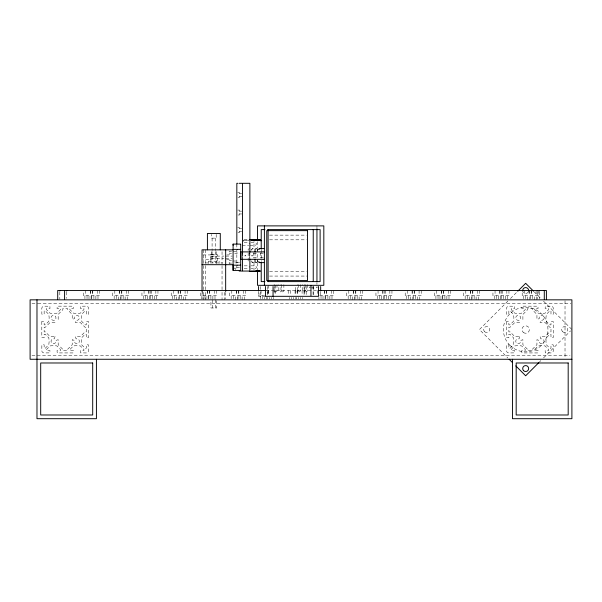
<?xml version="1.0" encoding="UTF-8"?>
<svg xmlns="http://www.w3.org/2000/svg" width="602" height="602" viewBox="0 0 602 602"><rect width="100%" height="100%" fill="white"/><g stroke="black" fill="none" stroke-linecap="round" stroke-linejoin="round"><path stroke-width="0.45" stroke-dasharray="3.01 2.26" d="M88.998 299.013L89.006 295.732M91.105 299.013L91.113 295.732M95.876 299.013L95.891 295.732M97.983 299.013L97.998 295.732M118.248 299.834L118.255 295.732M120.355 299.834L120.362 295.732M125.126 299.834L125.141 295.732M127.233 299.834L127.248 295.732M147.498 299.013L147.505 295.732M149.605 299.013L149.612 295.732M154.375 299.013L154.39 295.732M156.482 299.013L156.497 295.732M176.747 299.834L176.755 295.732M178.854 299.834L178.862 295.732M183.625 299.834L183.64 295.732M185.732 299.834L185.747 295.732M205.997 299.013L206.012 295.732M208.104 299.013L208.111 295.732M212.875 299.013L212.89 295.732M214.982 299.013L214.997 295.732M235.247 299.834L235.262 295.732M237.354 299.834L237.361 295.732M242.124 299.834L242.139 295.732M244.231 299.834L244.246 295.732M264.496 299.013L264.504 297.373M266.603 299.013L266.611 297.373M271.374 299.013L271.382 297.373M273.481 299.013L273.489 297.373M293.746 299.013L293.753 297.373M295.853 299.013L295.86 297.373M300.624 299.013L300.631 297.373M302.731 299.013L302.738 297.373M322.996 299.013L323.011 295.732M325.103 299.013L325.11 295.732M329.873 299.013L329.888 295.732M331.98 299.013L331.995 295.732M352.245 299.834L352.26 295.732M354.352 299.834L354.36 295.732M359.123 299.834L359.138 295.732M361.23 299.834L361.245 295.732M381.495 299.013L381.51 295.732M383.602 299.013L383.609 295.732M388.373 299.013L388.388 295.732M390.48 299.013L390.495 295.732M410.745 299.834L410.76 295.732M412.852 299.834L412.859 295.732M417.622 299.834L417.637 295.732M419.729 299.834L419.744 295.732M439.994 299.013L440.009 295.732M442.101 299.013L442.109 295.732M446.872 299.013L446.887 295.732M448.979 299.013L448.994 295.732M469.244 299.834L469.259 295.732M471.351 299.834L471.366 295.732M476.122 299.834L476.137 295.732M478.229 299.834L478.244 295.732M498.494 299.013L498.509 295.732M500.601 299.013L500.616 295.732M505.371 299.013L505.387 295.732M507.478 299.013L507.494 295.732M527.743 299.834L527.758 295.732M529.85 299.834L529.865 295.732M534.621 299.834L534.636 295.732M536.728 299.834L536.743 295.732M243.479 240.868L244.179 240.168L248.731 240.168L244.179 240.175L242.779 241.568M507.84 301.15L479.44 329.55L507.84 357.949M510.481 298.509L517.088 291.902M539.543 361.907L540.859 360.59M543.501 357.949L570.576 330.867M273.421 291.932L274.888 291.059M251.38 249.604L252.667 248.588M245.225 255.135C243.833 257.039 246.654 255.361 245.458 255.203M252.103 256.076C253.472 254.112 250.673 255.873 251.869 256.008M251.343 250.342L252.434 248.588L253.999 248.588L253.999 240.883M253.419 257.656L257.513 257.633M260.297 257.656L264.391 257.633M237.737 192.542L239.528 192.542L239.528 197.456L237.737 197.456M239.528 193.596L241.726 193.596M239.528 196.402L242.455 196.402M237.737 210.09L239.528 210.09L239.528 215.004L237.737 215.004M239.528 211.144L241.726 211.144M239.528 213.951L241.726 213.951M237.737 227.639L239.528 227.639L239.528 232.553L237.737 232.553M239.528 228.692L241.726 228.692M239.528 231.499L241.726 231.499M269.545 235.134L306.553 235.134M243.938 239.807L248.618 239.807M269.545 239.814L306.553 239.814M244.141 242.44L248.739 242.44L249.612 243.908M251.019 242.44L255.617 242.44L256.497 243.908L255.617 245.368L249.183 245.368M242.305 245.368L248.739 245.368M249.717 248.588L248.152 249.168L248.152 262.043L248.739 262.623M231.529 251.418L229.174 251.418L229.181 254.924L226.54 254.924M233.094 251.651L236.955 251.651L237.519 252.584L236.955 253.517L233.094 253.517M253.419 253.555C260.485 252.328 255.895 253.337 257.513 258.393M260.297 253.555L263.45 253.555M229.174 253.758L231.529 253.758M211.505 254.285L216.193 254.285M202.964 254.924L211.392 254.924L211.392 259.605L202.964 259.605M211.392 256.098L223.884 256.098M225.667 256.098L232.169 256.098M211.392 258.431L223.884 258.431M225.667 258.431L232.169 258.431M226.54 259.605L229.181 259.605L229.174 263.601M229.174 260.771L231.529 260.771M233.094 261.012L236.955 261.012L237.519 261.945L236.955 262.878L233.094 262.878M208.585 261.185L219.113 261.185L219.075 263.525M254.368 262.623L252.434 262.623L251.245 261.584M236.834 262.743L239.528 262.743M205.071 262.939L222.627 262.939M229.174 263.112L231.529 263.112M244.141 265.843L248.739 265.843L249.612 267.303M251.019 265.843L255.617 265.843L256.497 267.303L255.617 268.77L251.019 268.77M236.834 267.657L239.528 267.657M244.141 268.77L248.739 268.77M269.545 271.397L306.553 271.397M269.545 276.07L307.479 276.07M311.685 287.079L309.345 287.079L309.345 288.012L311.685 288.012M312.227 287.079L313.785 287.079M318.563 287.079L316.223 287.079L316.223 288.012L318.563 288.012M312.227 288.012L313.785 288.012M266.016 290.473L317.871 290.473M264.564 295.732L258.95 295.732L258.95 290.473M319.677 295.732L333.455 295.732L333.455 290.473M266.167 296.319L258.567 296.319L258.567 291.97M31.981 303.543L37.617 303.543M37.918 303.543L570.959 303.543M31.981 355.549L570.019 355.549M252.667 262.623L251.343 260.869M534.252 291.902L540.859 298.509M543.501 301.15L571.9 329.55M532.65 295.732L532.657 299.834M530.543 295.732L530.558 299.834M525.764 295.732L525.779 299.834M523.657 295.732L523.672 299.834M503.4 295.732L503.407 299.013M501.293 295.732L501.3 299.013M496.515 295.732L496.53 299.013M494.408 295.732L494.423 299.013M474.15 295.732L474.158 299.834M472.043 295.732L472.058 299.834M467.265 295.732L467.28 299.834M465.158 295.732L465.173 299.834M444.901 295.732L444.908 299.013M442.794 295.732L442.801 299.013M438.015 295.732L438.03 299.013M435.908 295.732L435.923 299.013M415.651 295.732L415.658 299.834M413.544 295.732L413.559 299.834M408.766 295.732L408.781 299.834M406.659 295.732L406.674 299.834M386.401 295.732L386.409 299.013M384.294 295.732L384.302 299.013M379.516 295.732L379.531 299.013M377.409 295.732L377.424 299.013M357.152 295.732L357.159 299.834M355.045 295.732L355.052 299.834M350.266 295.732L350.281 299.834M348.159 295.732L348.174 299.834M327.902 295.732L327.909 299.013M325.795 295.732L325.802 299.013M321.017 295.732L321.032 299.013M318.917 297.373L318.925 299.013M298.652 297.373L298.66 299.013M296.545 297.373L296.553 299.013M291.774 297.373L291.782 299.013M289.667 297.373L289.675 299.013M269.403 297.373L269.41 299.013M267.296 297.373L267.303 299.013M262.517 295.732L262.532 299.013M260.41 295.732L260.425 299.013M240.145 295.732L240.16 299.834M238.046 295.732L238.053 299.834M233.267 295.732L233.283 299.834M231.16 295.732L231.176 299.834M210.896 295.732L210.911 299.013M208.796 295.732L208.804 299.013M204.018 295.732L204.033 299.013M201.911 295.732L201.926 299.013M181.646 295.732L181.661 299.834M179.546 295.732L179.554 299.834M174.768 295.732L174.783 299.834M172.661 295.732L172.676 299.834M152.396 295.732L152.411 299.013M150.297 295.732L150.304 299.013M145.518 295.732L145.534 299.013M143.411 295.732L143.426 299.013M123.147 295.732L123.162 299.834M121.047 295.732L121.055 299.834M116.269 295.732L116.284 299.834M114.162 295.732L114.177 299.834M93.897 295.732L93.912 299.013M91.797 295.732L91.805 299.013M87.019 295.732L87.034 299.013M84.912 295.732L84.927 299.013M565.022 300.759L565.022 358.34M539.512 291.978L539.512 299.247M538.203 290.473L538.203 295.732L522.197 295.732L522.197 290.473M537.405 291.978L537.405 299.247M536.096 290.473L536.096 295.732M531.325 290.473L531.325 295.732M531.182 290.473L531.182 295.732M529.218 290.473L529.218 295.732M529.075 290.473L529.075 295.732M524.304 290.473L524.304 295.732M508.953 290.473L508.953 295.732L492.948 295.732L492.948 290.473M506.846 290.473L506.846 295.732M502.076 290.473L502.076 295.732M501.933 290.473L501.933 295.732M499.969 290.473L499.969 295.732M499.826 290.473L499.826 295.732M495.055 290.473L495.055 295.732M479.704 290.473L479.704 295.732L463.698 295.732L463.698 290.473M477.597 290.473L477.597 295.732M472.826 290.473L472.826 295.732M472.683 290.473L472.683 295.732M470.719 290.473L470.719 295.732M470.576 290.473L470.576 295.732M465.805 290.473L465.805 295.732M450.454 290.473L450.454 295.732L434.448 295.732L434.448 290.473M448.347 290.473L448.347 295.732M443.576 290.473L443.576 295.732M443.433 290.473L443.433 295.732M441.469 290.473L441.469 295.732M441.326 290.473L441.326 295.732M436.555 290.473L436.555 295.732M421.204 290.473L421.204 295.732L405.199 295.732L405.199 290.473M419.097 290.473L419.097 295.732M414.327 290.473L414.327 295.732M414.184 290.473L414.184 295.732M412.219 290.473L412.219 295.732M412.077 290.473L412.077 295.732M407.306 290.473L407.306 295.732M391.955 290.473L391.955 295.732L375.949 295.732L375.949 290.473M389.848 290.473L389.848 295.732M385.077 290.473L385.077 295.732M384.934 290.473L384.934 295.732M382.97 290.473L382.97 295.732M382.827 290.473L382.827 295.732M378.056 290.473L378.056 295.732M362.705 290.473L362.705 295.732L346.699 295.732L346.699 290.473M360.598 290.473L360.598 295.732M355.827 290.473L355.827 295.732M355.684 290.473L355.684 295.732M353.72 290.473L353.72 295.732M353.577 290.473L353.577 295.732M348.806 290.473L348.806 295.732M331.348 290.473L331.348 295.732M326.577 290.473L326.577 295.732M326.434 290.473L326.434 295.732M324.47 290.473L324.47 295.732M324.327 290.473L324.327 295.732M320.67 291.97L320.67 296.319M317.45 290.473L317.45 294.86M316.945 225.885L316.945 227.744M316.945 282.534L316.945 284.392M313.785 286.499L313.785 295.612M313.063 286.259L313.063 295.62M307.268 284.618L307.268 291.059L305.808 291.932L304.349 291.059L304.349 284.618M306.185 286.259L306.185 295.62M305.169 284.618L305.169 291.059L303.701 291.932L302.242 291.059L302.242 284.618M304.206 290.473L304.206 294.86M304.078 286.259L304.078 295.62M302.099 290.473L302.099 294.86M300.39 284.618L300.39 291.059L298.931 291.932L297.463 291.059L297.463 284.618M298.283 284.618L298.283 291.059L296.824 291.932L295.364 291.059L295.364 286.462M297.328 290.473L297.328 294.86M297.185 290.473L297.185 294.86M295.221 290.473L295.221 294.86M295.078 290.473L295.078 294.86M290.307 290.473L290.307 294.86M288.2 290.473L288.2 294.86M283.873 284.618L283.873 291.059L282.406 291.932L280.946 291.059L280.946 284.618M281.766 284.618L281.766 291.059L280.306 291.932L278.839 291.059L278.839 284.618M276.995 284.618L276.995 291.059L275.528 291.932L274.068 291.059L274.068 284.618M275.152 285.325L275.152 295.62M274.888 284.618L274.956 294.86M268.274 285.325L268.274 295.62M268.078 290.473L268.078 294.86M267.935 290.473L267.935 294.86M267.551 286.499L267.551 295.612M261.223 250.033L261.223 261.178M261.057 290.473L261.057 295.732M260.674 286.499L260.674 296.319M260.297 252.569L260.297 258.085M257.513 241.673L257.513 248.174M257.513 263.036L257.513 270.464M255.03 252.569L255.03 258.363M253.999 262.623L253.999 270.328M253.419 252.569L253.419 258.085M249.883 252.381L249.883 257.98M245.706 290.473L245.706 295.732L229.701 295.732L229.701 290.473M243.599 290.473L243.599 295.732M242.455 252.381L242.455 258.07M238.828 290.473L238.828 295.732M238.685 290.473L238.685 295.732M236.834 244.103L236.834 269.485M236.721 290.473L236.721 295.732M236.578 290.473L236.578 295.732M235.314 269.651L235.314 268.086L234.381 268.086L234.381 269.651M231.808 290.473L231.808 295.732M225.667 292.406L225.667 298.87M224.38 292.406L224.38 299.796M222.04 251.696L222.04 263.766M222.04 265.617L222.04 291.481M222.04 292.406L222.04 299.796M217.36 261.185L217.36 254.518L210.339 254.518L210.339 261.185M216.773 263.525L216.773 256.505L210.926 256.505L210.926 263.525M216.773 300.707L216.773 307.983L210.926 307.983L210.926 300.707M216.457 290.473L216.457 295.732L200.451 295.732L200.451 290.473M216.186 234.389L216.193 238.136L211.505 238.136L211.505 234.389M216.186 251.613L216.193 254.518M215.599 238.136L215.606 250.695M215.599 251.591L215.606 254.285M215.313 256.505L215.313 262.939M215.313 299.796L215.313 307.983M214.35 290.473L214.35 295.732M212.386 256.505L212.386 262.939M212.386 299.796L212.386 307.983M212.092 238.136L212.092 250.695M212.092 251.591L212.092 254.285M211.513 251.613L211.505 254.518M209.579 290.473L209.579 295.732M209.436 290.473L209.436 295.732M208.585 261.185L208.631 263.525M207.472 290.473L207.472 295.732M207.329 290.473L207.329 295.732M205.658 249.838L205.658 263.766M205.658 265.617L205.658 291.481M205.658 292.406L205.658 299.796M203.318 249.838L203.318 263.766M203.318 265.617L203.318 291.481M203.318 292.406L203.318 299.796M202.558 290.473L202.558 295.732M202.031 292.406L202.031 298.87M187.207 290.473L187.207 295.732L171.201 295.732L171.201 290.473M185.1 290.473L185.1 295.732M180.329 290.473L180.329 295.732M180.186 290.473L180.186 295.732M178.222 290.473L178.222 295.732M178.079 290.473L178.079 295.732M173.308 290.473L173.308 295.732M157.957 290.473L157.957 295.732L141.952 295.732L141.952 290.473M155.85 290.473L155.85 295.732M151.079 290.473L151.079 295.732M150.936 290.473L150.936 295.732M148.972 290.473L148.972 295.732M148.829 290.473L148.829 295.732M144.059 290.473L144.059 295.732M128.708 290.473L128.708 295.732L112.702 295.732L112.702 290.473M126.601 290.473L126.601 295.732M121.83 290.473L121.83 295.732M121.687 290.473L121.687 295.732M119.723 290.473L119.723 295.732M119.58 290.473L119.58 295.732M114.809 290.473L114.809 295.732M99.458 290.473L99.458 295.732L83.452 295.732L83.452 290.473M97.351 290.473L97.351 295.732M92.58 290.473L92.58 295.732M92.437 290.473L92.437 295.732M90.473 290.473L90.473 295.732M90.33 290.473L90.33 295.732M85.559 290.473L85.559 295.732M66.694 291.978L66.694 298.396M59.816 291.978L59.816 299.247M528.24 292.03A2.972 2.972 0 0 1 523.093 292.03M242.779 252.802L242.779 258.416L242.779 252.795M249.657 252.802L249.657 258.416L249.657 252.795M41.801 321.664L41.824 337.519L44.142 337.737L44.142 334.23L45.24 334.23L48.822 337.812L49.168 341.251L48.822 344.69L45.24 348.272L44.142 348.272L44.142 344.758L41.869 344.893L41.801 350.605A2.34 2.34 0 0 0 44.142 352.945L49.853 352.877L49.989 350.605L46.482 350.605L46.482 349.506L50.064 345.932L53.503 345.578L56.942 345.932L60.516 349.506L60.516 350.605L57.009 350.605L57.228 352.922L73.128 352.938L73.391 350.605L69.877 350.605L69.877 349.506L73.459 345.932L76.898 345.578L80.337 345.932L83.919 349.506L83.919 350.605L80.412 350.605L80.548 352.877L86.259 352.945A2.34 2.34 0 0 0 88.599 350.605L88.494 344.863L86.259 344.758L86.259 348.272L85.16 348.272L81.579 344.69L81.232 341.251L81.579 337.812L85.16 334.23L86.259 334.23L86.259 337.737L88.569 337.519L88.584 321.618L86.259 321.355L86.259 324.869L85.16 324.869L81.579 321.287L81.232 317.848L81.579 314.41L85.16 310.828L86.259 310.828L86.259 314.342L88.524 314.199L88.599 308.487A2.34 2.34 0 0 0 86.259 306.147L80.548 306.222L80.412 308.487L83.919 308.487L83.919 309.586L80.337 313.168L76.898 313.522L73.459 313.168L69.877 309.586L69.877 308.487L73.391 308.487L73.128 306.162L57.318 306.155L57.009 308.487L60.516 308.487L60.516 309.586L56.942 313.168L53.503 313.522L50.064 313.168L46.482 309.586L46.482 308.487L49.989 308.487L49.891 306.252L44.142 306.147A2.34 2.34 0 0 0 41.801 308.487L41.869 314.199L44.142 314.342L44.142 310.828L45.24 310.828L48.822 314.41L49.168 317.848L48.822 321.287L45.24 324.869L44.142 324.869L44.142 321.355L41.801 321.664M506.523 321.664L506.545 337.519L508.863 337.737L508.863 334.23L509.962 334.23L513.544 337.812L513.89 341.251L513.544 344.69L509.962 348.272L508.863 348.272L508.863 344.758L506.591 344.893L506.523 350.605A2.34 2.34 0 0 0 508.863 352.945L514.575 352.877L514.71 350.605L511.203 350.605L511.203 349.506L514.778 345.932L518.224 345.578L521.663 345.932L525.237 349.506L525.237 350.605L521.731 350.605L521.949 352.922L537.849 352.938L538.113 350.605L534.599 350.605L534.599 349.506L538.18 345.932L541.619 345.578L545.058 345.932L548.64 349.506L548.64 350.605L545.134 350.605L545.269 352.877L550.981 352.945A2.34 2.34 0 0 0 553.321 350.605L553.215 344.863L550.981 344.758L550.981 348.272L549.882 348.272L546.3 344.69L545.946 341.251L546.3 337.812L549.882 334.23L550.981 334.23L550.981 337.737L553.291 337.519L553.306 321.618L550.981 321.355L550.981 324.869L549.882 324.869L546.3 321.287L545.946 317.848L546.3 314.41L549.882 310.828L550.981 310.828L550.981 314.342L553.246 314.199L553.321 308.487A2.34 2.34 0 0 0 550.981 306.147L545.269 306.222L545.134 308.487L548.64 308.487L548.64 309.586L545.058 313.168L541.619 313.522L538.18 313.168L534.599 309.586L534.599 308.487L538.113 308.487L537.895 306.177L521.994 306.162L521.731 308.487L525.237 308.487L525.237 309.586L521.663 313.168L518.224 313.522L514.778 313.168L511.203 309.586L511.203 308.487L514.71 308.487L514.605 306.252L508.863 306.147A2.34 2.34 0 0 0 506.523 308.487L506.591 314.199L508.863 314.342L508.863 310.828L509.962 310.828L513.544 314.41L513.89 317.848L513.544 321.287L509.962 324.869L508.863 324.869L508.863 321.355L506.523 321.664M55.06 336.571L54.278 338.918A2.461 2.461 0 0 0 51.057 340.988A2.461 2.461 0 0 0 53.766 343.689A2.461 2.461 0 0 0 55.828 340.469L58.183 339.686L58.183 344.69L62.856 349.371L62.856 350.605L67.537 350.605L67.537 349.371L72.217 344.69L72.217 339.686L74.565 340.469A2.461 2.461 0 0 0 76.635 343.689A2.461 2.461 0 0 0 79.344 340.988A2.461 2.461 0 0 0 76.123 338.918L75.34 336.571L80.337 336.571L85.017 331.89L86.259 331.89L86.259 327.21L85.017 327.21L80.337 322.529L75.34 322.529L76.123 320.181A2.461 2.461 0 0 0 79.344 318.112A2.461 2.461 0 0 0 76.635 315.403A2.461 2.461 0 0 0 74.565 318.624L72.217 319.406L72.217 314.41L67.537 309.729L67.537 308.487L62.856 308.487L62.856 309.729L58.183 314.41L58.183 319.406L55.828 318.624A2.461 2.461 0 0 0 53.766 315.403A2.461 2.461 0 0 0 51.057 318.112A2.461 2.461 0 0 0 54.278 320.181L55.06 322.529L50.064 322.529L45.383 327.21L44.142 327.21L44.142 331.89L45.383 331.89L50.064 336.571L55.06 336.571M519.782 336.571L518.999 338.918A2.461 2.461 0 0 0 515.779 340.988A2.461 2.461 0 0 0 518.48 343.689A2.461 2.461 0 0 0 520.549 340.469L522.897 339.686L522.897 344.69L527.578 349.371L527.578 350.605L532.258 350.605L532.258 349.371L536.939 344.69L536.939 339.686L539.287 340.469A2.461 2.461 0 0 0 541.356 343.689A2.461 2.461 0 0 0 544.065 340.988A2.461 2.461 0 0 0 540.844 338.918L540.062 336.571L545.058 336.571L549.739 331.89L550.981 331.89L550.981 327.21L549.739 327.21L545.058 322.529L540.062 322.529L540.844 320.181A2.461 2.461 0 0 0 544.065 318.112A2.461 2.461 0 0 0 541.356 315.403A2.461 2.461 0 0 0 539.287 318.624L536.939 319.406L536.939 314.41L532.258 309.729L532.258 308.487L527.578 308.487L527.578 309.729L522.897 314.41L522.897 319.406L520.549 318.624A2.461 2.461 0 0 0 518.48 315.403A2.461 2.461 0 0 0 515.779 318.112A2.461 2.461 0 0 0 518.999 320.181L519.782 322.529L514.778 322.529L510.105 327.21L508.863 327.21L508.863 331.89L510.105 331.89L514.778 336.571L519.782 336.571M509.939 345.345A22.289 22.289 0 0 0 547.21 335.276A22.289 22.289 0 0 0 519.857 308.028A22.289 22.289 0 0 0 509.939 345.345M562.569 331.649A2.972 2.972 0 0 0 567.543 330.317A2.972 2.972 0 0 0 563.901 326.675A2.972 2.972 0 0 0 562.569 331.649M484.565 331.649A2.972 2.972 0 0 0 489.539 330.317A2.972 2.972 0 0 0 485.897 326.675A2.972 2.972 0 0 0 484.565 331.649M523.394 332.485A3.717 3.717 0 0 0 529.354 330.046A3.717 3.717 0 0 0 524.259 326.111A3.717 3.717 0 0 0 523.394 332.485"/><path stroke-width="0.9" d="M202.031 264.692L233.094 264.692L233.102 244.103L240.228 244.103M258.935 249.258L259.545 248.588M517.743 291.24L525.666 283.316L533.598 291.24M538.88 362.57L525.666 375.776L515.763 365.873M258.815 249.341L259.319 248.588L263.804 248.588M255.602 271.178L260.177 271.05L251.057 271.043M260.177 271.05L255.73 271.163M237.918 183.301L236.834 183.301L236.834 243.976M239.167 183.301L241.989 183.301M264.94 229.603L261.223 229.603L261.223 249.108M267.724 229.603L320.113 229.603L320.113 281.608L267.724 281.608M249.552 239.807L260.177 239.807L260.884 240.514M256.595 248.588L255.03 249.168L255.03 251.929M233.561 249.371L237.534 249.371M237.73 249.371L240.702 249.371M233.094 249.838L202.031 249.838L202.031 291.481M264.391 251.892L240.913 251.892L240.913 259.319L264.391 259.319M256.595 262.623L255.03 262.043L255.03 259.281M263.804 262.623L259.319 262.623L258.747 261.817M233.561 265.166L237.113 265.166M237.308 265.166L240.702 265.166M233.102 270.426L233.094 265.166L233.102 270.426L240.228 270.426M239.167 271.05L241.989 271.05M249.318 271.397L255.263 271.397M264.94 281.608L261.223 281.608L261.223 262.103M266.099 290.473L57.709 290.473L57.709 299.247M318.548 290.473L546.398 290.473L546.398 299.247M36.684 359.266L30.1 359.266L30.1 299.834L571.9 299.834L571.9 418.699L512.468 418.699L512.468 359.266M36.978 359.266L571.9 359.266M259.477 262.615L258.935 261.945M509.157 359.266L512.46 362.57M544.291 290.473L544.291 299.247M539.512 290.473L539.512 291.059M537.405 290.473L537.405 291.059M320.67 286.499L320.67 291.059M318.563 286.499L318.563 296.319L265.444 296.319L265.444 286.499M316.945 228.677L316.945 281.608M313.236 229.603L313.236 281.608M310.956 285.325L310.956 295.62M273.052 286.492L273.052 296.319M268.108 229.603L268.108 281.608M264.391 225.885L264.391 285.325M258.567 286.499L258.567 291.059M257.513 239.814L257.513 225.885L323.823 225.885L323.823 285.325L257.513 285.325L257.513 271.389M257.513 249.108L257.513 250.959M257.513 260.252L257.513 262.103M249.883 252.381L249.883 183.301L242.455 183.301L242.455 252.381M249.883 258.913L249.883 271.05L242.455 271.05L242.455 258.913M240.702 244.103L240.702 270.426M233.102 244.103L233.102 245.27M225.667 249.838L225.667 291.481M220.279 249.838L220.287 233.456L207.412 233.456L207.419 249.838M96.418 359.266L96.418 418.699L36.978 418.699L36.978 299.834M66.694 290.473L66.694 291.059M64.595 290.473L64.595 299.247M59.816 290.473L59.816 291.059M522.799 291.315A2.972 2.972 0 0 1 525.666 287.575A2.972 2.972 0 0 1 528.541 291.315M307.479 230.641L266.769 230.641L266.769 280.57L307.479 280.57L307.479 230.641M260.177 240.16L251.057 240.16L260.177 240.175L260.884 240.86L260.177 240.168M92.7 362.983L40.695 362.983L40.695 414.989L92.7 414.989L92.7 362.983M568.183 362.983L516.177 362.983L516.177 414.989L568.183 414.989L568.183 362.983M523.567 370.651A2.972 2.972 0 0 0 528.541 369.319A2.972 2.972 0 0 0 524.899 365.677A2.972 2.972 0 0 0 523.567 370.651"/></g></svg>
